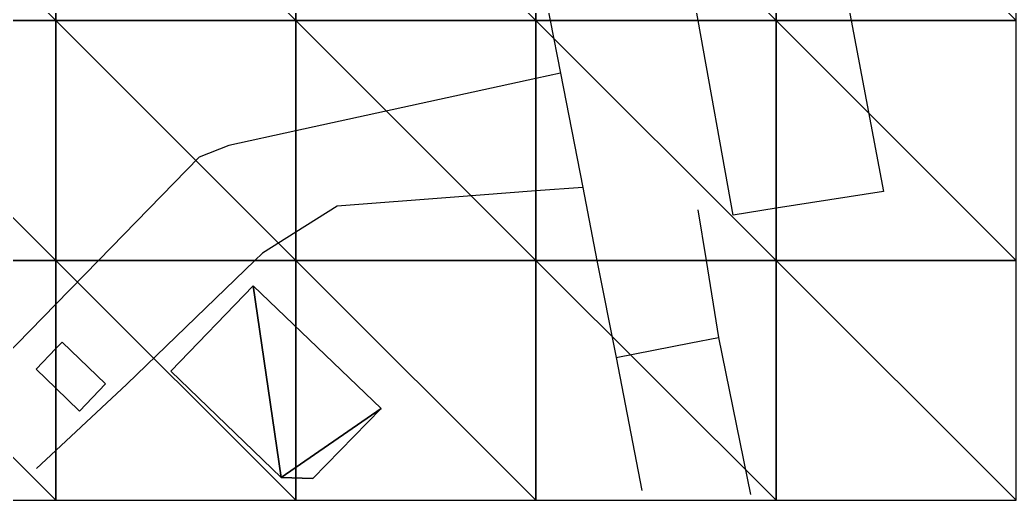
# Model space of a CAD drawing. Extents: x 0 to 812, y 0 to 720.
# Drawn here: x 685.5 to 810, y 0 to 60.1 of the extents above; entities that cross this region are included whole.
import ezdxf

# ---------------------------------------------------------------- set-up
doc = ezdxf.new("R2010")
doc.units = 0
doc.header["$LTSCALE"] = 0.0254
doc.layers.get('0').update_dxf_attribs({"color": 13, "linetype": 'CONTINUOUS'})
for name, color, linetype in [('BUILDINGS', 250, 'CONTINUOUS'), ('MINOR_ROADS', 250, 'CONTINUOUS'), ('PATHS', 250, 'CONTINUOUS'), ('TOPOGRAPHY', 250, 'CONTINUOUS')]:
    doc.layers.add(name, color=color, linetype=linetype)

# ---------------------------------------------------------------- blocks, each defined once
blk = doc.blocks.new('GROUP24')
at = {"color": 0}
blk.add_polyline3d([(760, 17.83, 5.95), (769.36, 19.66, 6.36), (772.83, 20.33, 6.5)], dxfattribs=at)
blk = doc.blocks.new('GROUP33')
at = {"color": 0}
blk.add_polyline3d([(687.54, 16.39, 3.08), (690, 18.96, 3.12), (690.79, 19.78, 3.15), (696.2, 14.54, 3.37), (692.94, 11.14, 3.28), (690, 14, 3.16), (687.54, 16.39, 3.08)], close=True, dxfattribs=at)
blk = doc.blocks.new('GROUP85')
at = {"color": 0}
blk.add_polyline3d([(753.06, 53.41, 5.5), (750, 52.74, 5.39), (720, 46.2, 4.21), (711.6, 44.37, 3.88), (707.9, 42.9, 3.74), (695.33, 30, 3.25), (690, 24.53, 3.09), (670.54, 4.57, 2.79)], dxfattribs=at)
blk = doc.blocks.new('GROUP113')
at = {"color": 0}
for p, q in [((714.67, 26.82, 6.65), (704.37, 16.14, 6.65)), ((704.37, 16.14, 3.65), (714.67, 26.82, 3.65)), ((714.67, 26.82, 6.65), (704.37, 16.14, 6.65)), ((704.37, 16.14, 3.65), (714.67, 26.82, 3.65)), ((730.63, 11.45, 6.65), (714.67, 26.82, 6.65)), ((714.67, 26.82, 3.65), (730.63, 11.45, 3.65)), ((730.63, 11.45, 6.65), (714.67, 26.82, 6.65)), ((714.67, 26.82, 3.65), (730.63, 11.45, 3.65)), ((714.67, 26.82, 3.65), (714.67, 26.82, 6.65)), ((714.67, 26.82, 3.65), (714.67, 26.82, 6.65)), ((704.37, 16.14, 6.65), (718.16, 2.84, 6.65)), ((718.16, 2.84, 3.65), (704.37, 16.14, 3.65)), ((704.37, 16.14, 3.65), (704.37, 16.14, 6.65)), ((704.37, 16.14, 6.65), (718.16, 2.84, 6.65)), ((704.37, 16.14, 3.65), (704.37, 16.14, 6.65)), ((718.16, 2.84, 3.65), (704.37, 16.14, 3.65)), ((722.13, 2.69, 6.65), (730.63, 11.45, 6.65)), ((730.63, 11.45, 3.65), (722.13, 2.69, 3.65)), ((722.13, 2.69, 6.65), (730.63, 11.45, 6.65)), ((730.63, 11.45, 3.65), (722.13, 2.69, 3.65)), ((730.63, 11.45, 6.65), (730.63, 11.45, 3.65)), ((730.63, 11.45, 6.65), (730.63, 11.45, 3.65)), ((718.16, 2.84, 6.65), (722.13, 2.69, 6.65)), ((722.13, 2.69, 3.65), (718.16, 2.84, 3.65)), ((718.16, 2.84, 3.65), (718.16, 2.84, 6.65)), ((718.16, 2.84, 6.65), (722.13, 2.69, 6.65)), ((718.16, 2.84, 3.65), (718.16, 2.84, 6.65)), ((722.13, 2.69, 3.65), (718.16, 2.84, 3.65)), ((722.13, 2.69, 3.65), (722.13, 2.69, 6.65)), ((722.13, 2.69, 3.65), (722.13, 2.69, 6.65))]:
    blk.add_line(p, q, dxfattribs=at)
mesh = blk.add_polyface(dxfattribs=at)
corners = [(718.16, 2.84, 6.65), (714.67, 26.82, 6.65), (704.37, 16.14, 6.65), (730.63, 11.45, 6.65), (722.13, 2.69, 6.65)]
mesh.append_faces([[corners[k] for k in face] for face in [(0, 1, 2), (3, 0, 4)]], dxfattribs={"vtx0": -1, "color": 0})
mesh.append_faces([[corners[k] for k in face] for face in [(1, 0, 3)]], dxfattribs={"vtx0": -1, "vtx1": -1, "color": 0})
mesh = blk.add_polyface(dxfattribs=at)
corners = [(714.67, 26.82, 3.65), (718.16, 2.84, 3.65), (704.37, 16.14, 3.65), (730.63, 11.45, 3.65), (722.13, 2.69, 3.65)]
mesh.append_faces([[corners[k] for k in face] for face in [(0, 1, 2), (1, 3, 4)]], dxfattribs={"vtx0": -1, "color": 0})
mesh.append_faces([[corners[k] for k in face] for face in [(1, 0, 3)]], dxfattribs={"vtx0": -1, "vtx2": -1, "color": 0})
mesh = blk.add_polyface(dxfattribs=at)
corners = [(714.67, 26.82, 6.65), (704.37, 16.14, 3.65), (704.37, 16.14, 6.65), (714.67, 26.82, 3.65)]
mesh.append_faces([[corners[k] for k in face] for face in [(0, 1, 2), (1, 0, 3)]], dxfattribs={"vtx0": -1, "color": 0})
mesh = blk.add_polyface(dxfattribs=at)
corners = [(714.67, 26.82, 6.65), (730.63, 11.45, 3.65), (714.67, 26.82, 3.65), (730.63, 11.45, 6.65)]
mesh.append_faces([[corners[k] for k in face] for face in [(0, 1, 2), (1, 0, 3)]], dxfattribs={"vtx0": -1, "color": 0})
mesh = blk.add_polyface(dxfattribs=at)
corners = [(718.16, 2.84, 6.65), (704.37, 16.14, 3.65), (718.16, 2.84, 3.65), (704.37, 16.14, 6.65)]
mesh.append_faces([[corners[k] for k in face] for face in [(0, 1, 2), (1, 0, 3)]], dxfattribs={"vtx0": -1, "color": 0})
mesh = blk.add_polyface(dxfattribs=at)
corners = [(730.63, 11.45, 3.65), (722.13, 2.69, 6.65), (722.13, 2.69, 3.65), (730.63, 11.45, 6.65)]
mesh.append_faces([[corners[k] for k in face] for face in [(0, 1, 2), (1, 0, 3)]], dxfattribs={"vtx0": -1, "color": 0})
mesh = blk.add_polyface(dxfattribs=at)
corners = [(722.13, 2.69, 6.65), (718.16, 2.84, 3.65), (722.13, 2.69, 3.65), (718.16, 2.84, 6.65)]
mesh.append_faces([[corners[k] for k in face] for face in [(0, 1, 2), (1, 0, 3)]], dxfattribs={"vtx0": -1, "color": 0})
blk = doc.blocks.new('GROUP114')
at = {"color": 0}
blk.add_polyline3d([(755.85, 39.12, 5.69), (750, 38.68, 5.46), (739.8, 37.9, 5.03), (725.15, 36.78, 4.42), (720, 33.53, 4.19), (715.83, 30.91, 4.03), (714.88, 30, 4), (698.85, 14.52, 3.46), (690, 6.22, 3.21), (687.58, 3.95, 3.17)], dxfattribs=at)
blk = doc.blocks.new('GROUP321')
at = {"color": 0}
blk.add_polyline3d([(770.22, 36.31, 6.3), (771.25, 30, 6.39), (772.83, 20.33, 6.5), (776.8, 0.71, 6.78)], dxfattribs=at)
blk = doc.blocks.new('GROUP538')
at = {"color": 0}
blk.add_polyline3d([(769.1, 66.47, 6.05), (780, 68.26, 6.45), (787.58, 69.51, 6.72), (789.38, 60, 6.84), (793.43, 38.61, 7.2), (780, 36.51, 6.7), (774.64, 35.67, 6.49), (770.27, 60, 6.12), (769.1, 66.47, 6.05)], close=True, dxfattribs=at)
blk = doc.blocks.new('GROUP619')
at = {"color": 0}
blk.add_polyline3d([(733.32, 169.68, 5.34), (735, 159.85, 5.29), (735.52, 156.57, 5.27), (736.58, 150, 5.23), (736.9, 147.97, 5.22), (737.83, 142.16, 5.2), (741.33, 120.3, 5.11), (741.37, 120, 5.11), (744.59, 99.84, 5.11), (746.17, 90, 5.13), (747.26, 83.19, 5.18), (750, 69.12, 5.32), (751.78, 60, 5.42), (753.06, 53.41, 5.5), (755.85, 39.12, 5.69), (757.62, 30, 5.82), (760, 17.83, 5.95), (763.24, 1.2, 6.15)], dxfattribs=at)
blk = doc.blocks.new('GROUP741')
at = {"color": 0}
for p, q in [((690, 60, 3.06), (690, 90, 3.41)), ((690, 60, 3.06), (690, 90, 3.41)), ((720, 60, 4.22), (720, 90, 4.34)), ((720, 60, 4.22), (720, 90, 4.34)), ((750, 60, 5.35), (750, 90, 5.24)), ((750, 60, 5.35), (750, 90, 5.24)), ((780, 60, 6.49), (780, 90, 6.32)), ((780, 60, 6.49), (780, 90, 6.32)), ((810, 60, 7.61), (810, 90, 7.4)), ((690, 60, 3.06), (660, 60, 2.12)), ((690, 60, 3.06), (660, 60, 2.12)), ((690, 30, 3.05), (690, 60, 3.06)), ((690, 30, 3.05), (690, 60, 3.06)), ((720, 60, 4.22), (690, 60, 3.06)), ((720, 60, 4.22), (690, 60, 3.06)), ((720, 30, 4.19), (720, 60, 4.22)), ((720, 30, 4.19), (720, 60, 4.22)), ((750, 60, 5.35), (720, 60, 4.22)), ((750, 60, 5.35), (720, 60, 4.22)), ((750, 30, 5.5), (750, 60, 5.35)), ((750, 30, 5.5), (750, 60, 5.35)), ((780, 60, 6.49), (750, 60, 5.35)), ((780, 60, 6.49), (750, 60, 5.35)), ((780, 30, 6.76), (780, 60, 6.49)), ((780, 30, 6.76), (780, 60, 6.49)), ((810, 60, 7.61), (780, 60, 6.49)), ((810, 60, 7.61), (780, 60, 6.49)), ((810, 30, 7.93), (810, 60, 7.61)), ((690, 30, 3.05), (660, 30, 2.31)), ((690, 30, 3.05), (660, 30, 2.31)), ((690, 0, 3.25), (690, 30, 3.05)), ((690, 0, 3.25), (690, 30, 3.05)), ((720, 30, 4.19), (690, 30, 3.05)), ((720, 30, 4.19), (690, 30, 3.05)), ((720, 0, 4.21), (720, 30, 4.19)), ((720, 0, 4.21), (720, 30, 4.19)), ((750, 30, 5.5), (720, 30, 4.19)), ((750, 30, 5.5), (720, 30, 4.19)), ((750, 0, 5.54), (750, 30, 5.5)), ((750, 0, 5.54), (750, 30, 5.5)), ((780, 30, 6.76), (750, 30, 5.5)), ((780, 30, 6.76), (750, 30, 5.5)), ((780, 0, 6.94), (780, 30, 6.76)), ((780, 0, 6.94), (780, 30, 6.76)), ((810, 30, 7.93), (780, 30, 6.76)), ((810, 30, 7.93), (780, 30, 6.76)), ((810, 0, 8.19), (810, 30, 7.93)), ((660, 0, 2.6), (690, 0, 3.25)), ((690, 0, 3.25), (720, 0, 4.21)), ((720, 0, 4.21), (750, 0, 5.54)), ((750, 0, 5.54), (780, 0, 6.94)), ((780, 0, 6.94), (810, 0, 8.19))]:
    blk.add_line(p, q, dxfattribs=at)
mesh = blk.add_polyface(dxfattribs=at)
corners = [(690, 60, 3.06), (660, 90, 2.45), (660, 60, 2.12)]
mesh.append_faces([[corners[k] for k in face] for face in [(0, 1, 2)]], dxfattribs={"color": 0})
mesh = blk.add_polyface(dxfattribs=at)
corners = [(690, 90, 3.41), (660, 90, 2.45), (690, 60, 3.06)]
mesh.append_faces([[corners[k] for k in face] for face in [(0, 1, 2)]], dxfattribs={"color": 0})
mesh = blk.add_polyface(dxfattribs=at)
corners = [(720, 60, 4.22), (690, 90, 3.41), (690, 60, 3.06)]
mesh.append_faces([[corners[k] for k in face] for face in [(0, 1, 2)]], dxfattribs={"color": 0})
mesh = blk.add_polyface(dxfattribs=at)
corners = [(720, 90, 4.34), (690, 90, 3.41), (720, 60, 4.22)]
mesh.append_faces([[corners[k] for k in face] for face in [(0, 1, 2)]], dxfattribs={"color": 0})
mesh = blk.add_polyface(dxfattribs=at)
corners = [(750, 60, 5.35), (720, 90, 4.34), (720, 60, 4.22)]
mesh.append_faces([[corners[k] for k in face] for face in [(0, 1, 2)]], dxfattribs={"color": 0})
mesh = blk.add_polyface(dxfattribs=at)
corners = [(750, 90, 5.24), (720, 90, 4.34), (750, 60, 5.35)]
mesh.append_faces([[corners[k] for k in face] for face in [(0, 1, 2)]], dxfattribs={"color": 0})
mesh = blk.add_polyface(dxfattribs=at)
corners = [(780, 60, 6.49), (750, 90, 5.24), (750, 60, 5.35)]
mesh.append_faces([[corners[k] for k in face] for face in [(0, 1, 2)]], dxfattribs={"color": 0})
mesh = blk.add_polyface(dxfattribs=at)
corners = [(780, 90, 6.32), (750, 90, 5.24), (780, 60, 6.49)]
mesh.append_faces([[corners[k] for k in face] for face in [(0, 1, 2)]], dxfattribs={"color": 0})
mesh = blk.add_polyface(dxfattribs=at)
corners = [(810, 60, 7.61), (780, 90, 6.32), (780, 60, 6.49)]
mesh.append_faces([[corners[k] for k in face] for face in [(0, 1, 2)]], dxfattribs={"color": 0})
mesh = blk.add_polyface(dxfattribs=at)
corners = [(810, 90, 7.4), (780, 90, 6.32), (810, 60, 7.61)]
mesh.append_faces([[corners[k] for k in face] for face in [(0, 1, 2)]], dxfattribs={"color": 0})
mesh = blk.add_polyface(dxfattribs=at)
corners = [(690, 30, 3.05), (660, 60, 2.12), (660, 30, 2.31)]
mesh.append_faces([[corners[k] for k in face] for face in [(0, 1, 2)]], dxfattribs={"color": 0})
mesh = blk.add_polyface(dxfattribs=at)
corners = [(690, 60, 3.06), (660, 60, 2.12), (690, 30, 3.05)]
mesh.append_faces([[corners[k] for k in face] for face in [(0, 1, 2)]], dxfattribs={"color": 0})
mesh = blk.add_polyface(dxfattribs=at)
corners = [(720, 30, 4.19), (690, 60, 3.06), (690, 30, 3.05)]
mesh.append_faces([[corners[k] for k in face] for face in [(0, 1, 2)]], dxfattribs={"color": 0})
mesh = blk.add_polyface(dxfattribs=at)
corners = [(720, 60, 4.22), (690, 60, 3.06), (720, 30, 4.19)]
mesh.append_faces([[corners[k] for k in face] for face in [(0, 1, 2)]], dxfattribs={"color": 0})
mesh = blk.add_polyface(dxfattribs=at)
corners = [(750, 30, 5.5), (720, 60, 4.22), (720, 30, 4.19)]
mesh.append_faces([[corners[k] for k in face] for face in [(0, 1, 2)]], dxfattribs={"color": 0})
mesh = blk.add_polyface(dxfattribs=at)
corners = [(750, 60, 5.35), (720, 60, 4.22), (750, 30, 5.5)]
mesh.append_faces([[corners[k] for k in face] for face in [(0, 1, 2)]], dxfattribs={"color": 0})
mesh = blk.add_polyface(dxfattribs=at)
corners = [(780, 30, 6.76), (750, 60, 5.35), (750, 30, 5.5)]
mesh.append_faces([[corners[k] for k in face] for face in [(0, 1, 2)]], dxfattribs={"color": 0})
mesh = blk.add_polyface(dxfattribs=at)
corners = [(780, 60, 6.49), (750, 60, 5.35), (780, 30, 6.76)]
mesh.append_faces([[corners[k] for k in face] for face in [(0, 1, 2)]], dxfattribs={"color": 0})
mesh = blk.add_polyface(dxfattribs=at)
corners = [(810, 30, 7.93), (780, 60, 6.49), (780, 30, 6.76)]
mesh.append_faces([[corners[k] for k in face] for face in [(0, 1, 2)]], dxfattribs={"color": 0})
mesh = blk.add_polyface(dxfattribs=at)
corners = [(810, 60, 7.61), (780, 60, 6.49), (810, 30, 7.93)]
mesh.append_faces([[corners[k] for k in face] for face in [(0, 1, 2)]], dxfattribs={"color": 0})
mesh = blk.add_polyface(dxfattribs=at)
corners = [(690, 0, 3.25), (660, 30, 2.31), (660, 0, 2.6)]
mesh.append_faces([[corners[k] for k in face] for face in [(0, 1, 2)]], dxfattribs={"color": 0})
mesh = blk.add_polyface(dxfattribs=at)
corners = [(690, 30, 3.05), (660, 30, 2.31), (690, 0, 3.25)]
mesh.append_faces([[corners[k] for k in face] for face in [(0, 1, 2)]], dxfattribs={"color": 0})
mesh = blk.add_polyface(dxfattribs=at)
corners = [(720, 0, 4.21), (690, 30, 3.05), (690, 0, 3.25)]
mesh.append_faces([[corners[k] for k in face] for face in [(0, 1, 2)]], dxfattribs={"color": 0})
mesh = blk.add_polyface(dxfattribs=at)
corners = [(720, 30, 4.19), (690, 30, 3.05), (720, 0, 4.21)]
mesh.append_faces([[corners[k] for k in face] for face in [(0, 1, 2)]], dxfattribs={"color": 0})
mesh = blk.add_polyface(dxfattribs=at)
corners = [(750, 0, 5.54), (720, 30, 4.19), (720, 0, 4.21)]
mesh.append_faces([[corners[k] for k in face] for face in [(0, 1, 2)]], dxfattribs={"color": 0})
mesh = blk.add_polyface(dxfattribs=at)
corners = [(750, 30, 5.5), (720, 30, 4.19), (750, 0, 5.54)]
mesh.append_faces([[corners[k] for k in face] for face in [(0, 1, 2)]], dxfattribs={"color": 0})
mesh = blk.add_polyface(dxfattribs=at)
corners = [(780, 0, 6.94), (750, 30, 5.5), (750, 0, 5.54)]
mesh.append_faces([[corners[k] for k in face] for face in [(0, 1, 2)]], dxfattribs={"color": 0})
mesh = blk.add_polyface(dxfattribs=at)
corners = [(780, 30, 6.76), (750, 30, 5.5), (780, 0, 6.94)]
mesh.append_faces([[corners[k] for k in face] for face in [(0, 1, 2)]], dxfattribs={"color": 0})
mesh = blk.add_polyface(dxfattribs=at)
corners = [(810, 0, 8.19), (780, 30, 6.76), (780, 0, 6.94)]
mesh.append_faces([[corners[k] for k in face] for face in [(0, 1, 2)]], dxfattribs={"color": 0})
mesh = blk.add_polyface(dxfattribs=at)
corners = [(810, 30, 7.93), (780, 30, 6.76), (810, 0, 8.19)]
mesh.append_faces([[corners[k] for k in face] for face in [(0, 1, 2)]], dxfattribs={"color": 0})

msp = doc.modelspace()

# ---------------------------------------------------------------- block references
at = {"layer": 'BUILDINGS', "color": 0}
for name in ['GROUP538', 'GROUP113', 'GROUP33']:
    msp.add_blockref(name, (0, 0), dxfattribs=at)
at = {"layer": 'MINOR_ROADS', "color": 0}
for name in ['GROUP619', 'GROUP114', 'GROUP321', 'GROUP24']:
    msp.add_blockref(name, (0, 0), dxfattribs=at)
at = {"layer": 'PATHS', "color": 0}
msp.add_blockref('GROUP85', (0, 0), dxfattribs=at)
at = {"layer": 'TOPOGRAPHY', "color": 0}
msp.add_blockref('GROUP741', (0, 0), dxfattribs=at)

doc.saveas('drawing.dxf')
